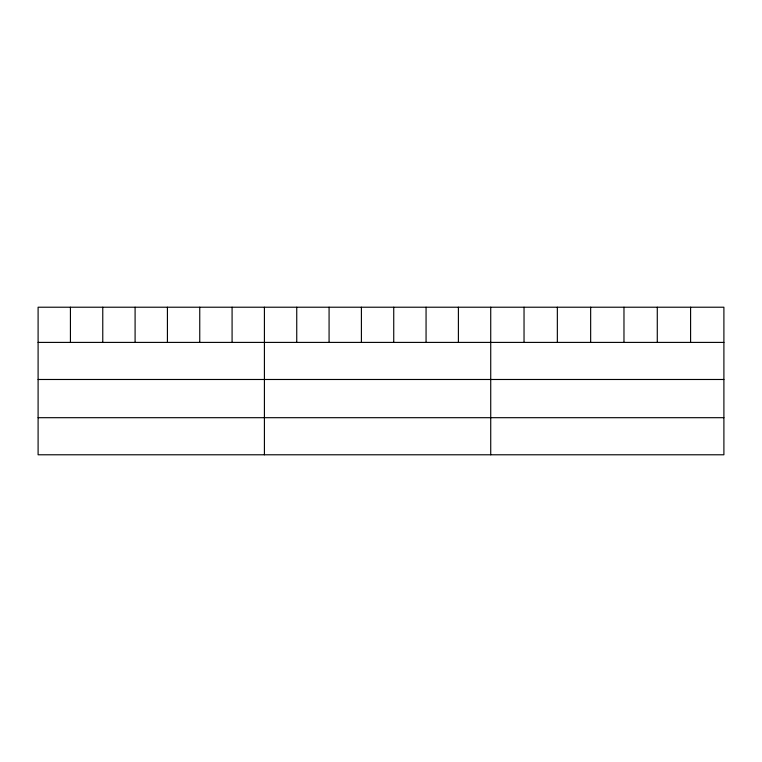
<?xml version="1.0" encoding="UTF-8"?>
<svg xmlns="http://www.w3.org/2000/svg" width="762" height="762" viewBox="0 0 762 762"><rect width="100%" height="100%" fill="white"/><g stroke="black" fill="none" stroke-linecap="round" stroke-linejoin="round"><path stroke-width="1.14" d="M723.9 342.405L723.9 454.781L38.1 454.781L38.1 307.219L723.9 307.219L723.9 342.405L38.1 342.405M38.1 379.486L723.9 379.486M38.1 417.69L723.9 417.69M690.591 307.219L690.591 342.405M657.282 307.219L657.282 342.405M623.973 307.219L623.973 342.405M590.655 307.219L590.655 342.405M557.346 307.219L557.346 342.405M524.037 307.219L524.037 342.405M490.728 307.219L490.728 454.781M458.4 307.219L458.4 342.405M426.063 307.219L426.063 342.405M393.735 307.219L393.735 342.405M361.407 307.219L361.407 342.405M329.079 307.219L329.079 342.405M296.742 307.219L296.742 342.405M264.414 307.219L264.414 454.781M232.086 307.219L232.086 342.405M199.749 307.219L199.749 342.405M167.421 307.219L167.421 342.405M135.093 307.219L135.093 342.405M102.765 307.219L102.765 342.405M70.428 307.219L70.428 342.405"/></g></svg>
